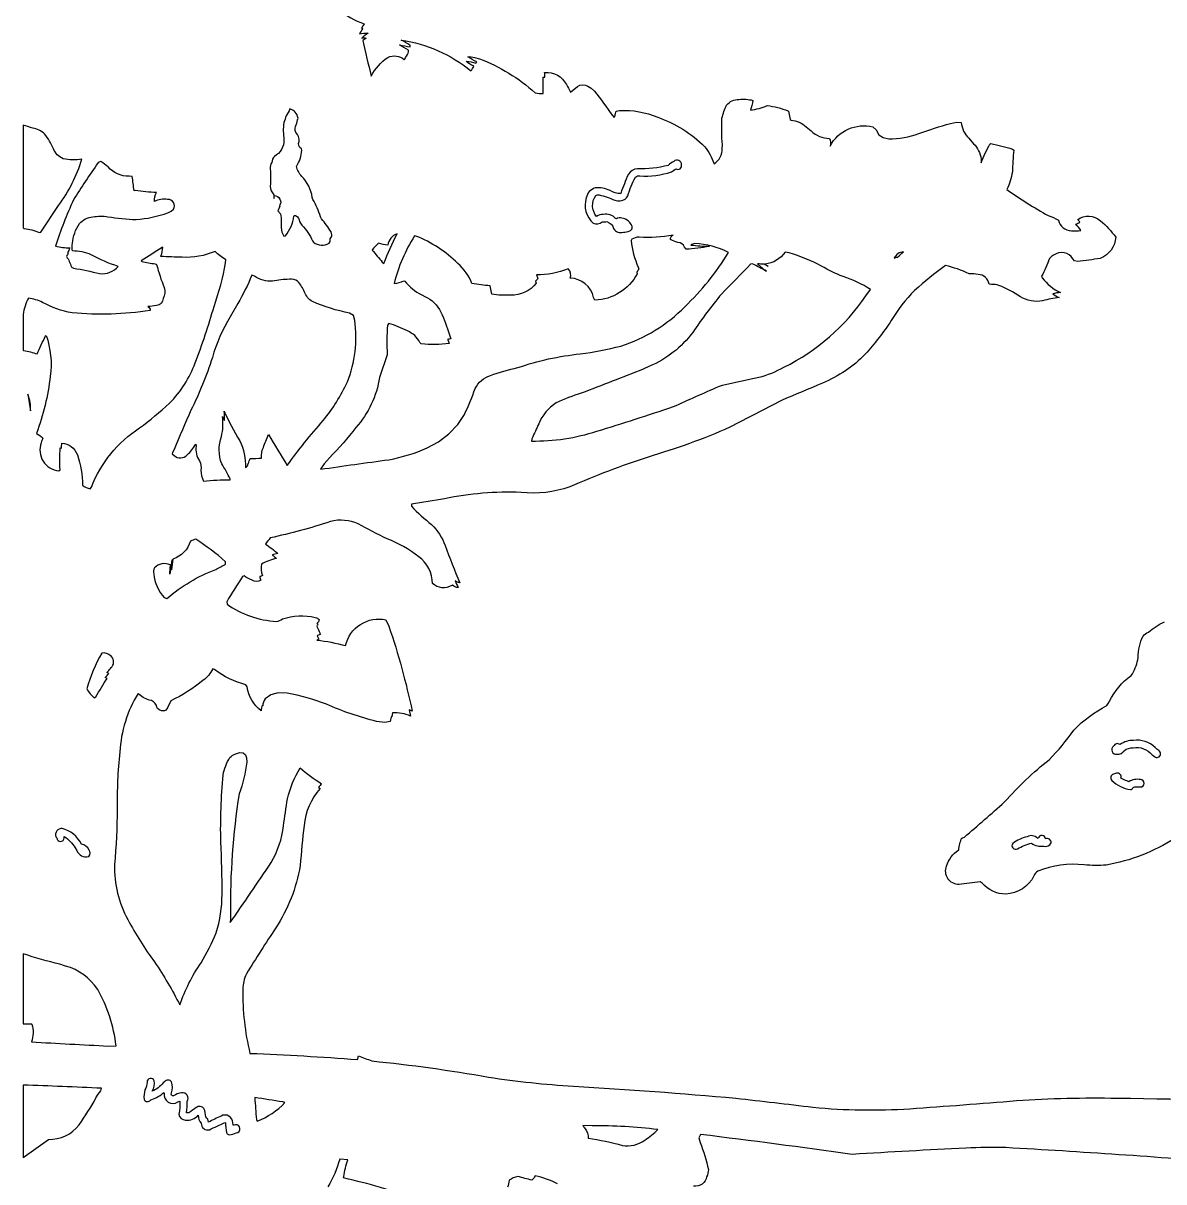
# Model space of a CAD drawing. Extents: x 1.4 to 96.1, y 1 to 80.1.
# Drawn here: x 52.86 to 62.57, y 10.84 to 20.7 of the extents above; entities that cross this region are included whole.
import ezdxf

# ---------------------------------------------------------------- set-up
doc = ezdxf.new("R2010")
doc.units = 0
doc.linetypes.add('0', pattern=[0])
doc.layers.add('1', color=7, linetype='0')

msp = doc.modelspace()

# ---------------------------------------------------------------- linework, layer by layer
at = {"layer": '1'}
for points in [[(55.547363, 20.823675, 0.105877), (55.765152, 20.698181, -0.01901), (55.742424, 20.660889), (55.751984, 20.657883, -0.03151), (55.724125, 20.61322, -0.037091), (55.797348, 20.618134, 0.062099), (55.744591, 20.574753, -0.162477), (55.782913, 20.576004, 0.047155), (55.753757, 20.554611, 0.011993), (55.825024, 20.253082, -0.126875), (55.966343, 20.411606, -0.304598), (56.104729, 20.392868), (56.110168, 20.396744, -0.040712), (56.14035, 20.448273, 0.074329), (56.14056, 20.473267, 0.002553), (56.064732, 20.518723, -0.002868), (56.155254, 20.500519), (56.155895, 20.513657), (56.153923, 20.515518, 0.003274), (56.079491, 20.560043, -0.133869), (56.673584, 20.297653, 0.008608), (56.698505, 20.335251), (56.695511, 20.339447, -0.097812), (56.633263, 20.37883, -0.055571), (56.716446, 20.362976), (56.722965, 20.37326, -0.061235), (56.648235, 20.417908), (56.662285, 20.419342), (56.702549, 20.412186), (56.745659, 20.400131, -0.092688), (57.219788, 20.110489, 0.041994), (57.288818, 20.104233, -0.005958), (57.287506, 20.242538, 0.026549), (57.303608, 20.244339, 0.037582), (57.300877, 20.284332, -0.302579), (57.486156, 20.180481, -0.046795), (57.520863, 20.115417), (57.579575, 20.164429, -0.281982), (57.669437, 20.167923), (57.69754, 20.149216), (57.724876, 20.123459, -0.014138), (57.878082, 19.917282), (57.892231, 19.901657, -0.283413), (57.901863, 19.914459, -0.095729), (57.909569, 19.953827), (57.938484, 19.96048, -0.111636), (58.263855, 19.902588, -0.11157), (58.661987, 19.653351, -0.103949), (58.7425, 19.50531, 0.267602), (58.813046, 19.637436), (58.814034, 19.667053, -0.030363), (58.810402, 19.895966, -0.064885), (58.850155, 20.00502, -0.233955), (58.955036, 20.054901, -0.087981), (59.073238, 20.045959, -0.02107), (59.053139, 19.961411, 0.056499), (59.196148, 20.001694, -0.055128), (59.372288, 19.957672), (59.37714, 19.953018), (59.390423, 19.883057), (59.399769, 19.878265, -0.16279), (59.526836, 19.821457), (59.568806, 19.786682, 0.192324), (59.725098, 19.72226, -0.181555), (59.731392, 19.656769, -0.343379), (60.095028, 19.821045), (60.12199, 19.794876), (60.14587, 19.75383), (60.18256, 19.728775), (60.230038, 19.717453, 0.09252), (60.48719, 19.764267, -0.013415), (60.754517, 19.850037), (60.807724, 19.860611), (60.847248, 19.858948, 0.176793), (60.912212, 19.722885), (60.952553, 19.676895, -0.161856), (61.017002, 19.547867), (61.015388, 19.515625, -0.010203), (61.090572, 19.6745), (61.099533, 19.678757, -0.024964), (61.284729, 19.631653), (61.29414, 19.622604, 0.020355), (61.282433, 19.43689, -0.052085), (61.23661, 19.286301, 0.027912), (61.588219, 19.065826, -0.030358), (61.674053, 19.02652, 0.348758), (61.785355, 18.936554, 0.085004), (61.864693, 18.938751, 0.038228), (61.823856, 18.990723, -0.024316), (61.85754, 19.009003, 0.02544), (61.838432, 19.031954, -0.346543), (62.032562, 19.021713, -0.056812), (62.162697, 18.881897, -0.29528), (62.030327, 18.700983, -0.018483), (61.83622, 18.67453), (61.811726, 18.678513), (61.797832, 18.69783, 0.429455), (61.633869, 18.727325), (61.615234, 18.715485), (61.597309, 18.70108, -0.058667), (61.530373, 18.548874), (61.536041, 18.535507, 0.117969), (61.692528, 18.409256, 0.073757), (61.626122, 18.39798, 0.025403), (61.680973, 18.367569, 0.044397), (61.540054, 18.339157, -0.186616), (61.350235, 18.374802, 0.043161), (61.168163, 18.471222, 0.082952), (61.104328, 18.477798), (61.0839, 18.481171, 0.353875), (60.99155, 18.56427, 0.042047), (60.914619, 18.568726, 0.063828), (60.712334, 18.639114, 0.02331), (60.450497, 18.428482, 0.063049), (60.25108, 18.170853, -0.034014), (60.030018, 17.88446, -0.099987), (59.667244, 17.63954, -0.000495), (59.316795, 17.490999, -0.000786), (58.877453, 17.262741, -0.033208), (58.180668, 17.009094, 0.024857), (57.514057, 16.755127, -0.113409), (57.099754, 16.708557, 0.061336), (56.4492, 16.653793, -0.010838), (56.167233, 16.6082), (56.167927, 16.589767, 0.034969), (56.338585, 16.434143, -0.116158), (56.453743, 16.255356, 0.012186), (56.578712, 15.937973, -0.140327), (56.539021, 15.954681, 0.020988), (56.564629, 15.897781, -0.164964), (56.516621, 15.917267), (56.509663, 15.915969, -0.332735), (56.347252, 15.931244, 0.231425), (56.228996, 16.160233, 0.072802), (55.96048, 16.312866, -0.010643), (55.713703, 16.44046, 0.169719), (55.477654, 16.460373, -0.028881), (54.964802, 16.321472, 0.005624), (54.923939, 16.268692, -0.030074), (55.029972, 16.1875, 0.102827), (54.982334, 16.174454, -0.016517), (55.018337, 16.145782, 0.076286), (54.890079, 16.097992, 0.141459), (54.899166, 16.0009, -0.131445), (54.875839, 15.991333, 0.067267), (54.885712, 15.959917, -0.287336), (54.809856, 15.960068, -0.045355), (54.74189, 15.997482), (54.728939, 15.991455, 0.010076), (54.59412, 15.777206), (54.596939, 15.756821, 0.140066), (55.017559, 15.610099, 0.135437), (55.068439, 15.631943, -0.132566), (55.348541, 15.644327, -0.158032), (55.381161, 15.625198, -0.195539), (55.361176, 15.591078, -0.801001), (55.364281, 15.574982, 0.295109), (55.370522, 15.549515, -0.019587), (55.39069, 15.499466), (55.366035, 15.489227), (55.365051, 15.488174), (55.378078, 15.458221), (55.36124, 15.451141, -0.036266), (55.607002, 15.403687, -0.415926), (55.949963, 15.623077), (55.97477, 15.568039, -0.030757), (56.173206, 14.844986, 0.087018), (56.147358, 14.857422), (56.160339, 14.80246, 0.127022), (56.00547, 14.830536), (55.999649, 14.800018, -0.537837), (55.993004, 14.7966), (55.985477, 14.757172), (55.939186, 14.75058), (55.869343, 14.757904, -0.041735), (55.442673, 14.90477, 0.047904), (55.109867, 14.998871), (55.0327, 15.001053), (54.969002, 14.985748), (54.921635, 14.9496, 0.156253), (54.901119, 14.889786), (54.895203, 14.895874, 0.050426), (54.887344, 14.849121, -0.19796), (54.769772, 15.051941), (54.758057, 15.069885, -0.093651), (54.489662, 15.199859), (54.482849, 15.203521), (54.475998, 15.207108, -0.137714), (54.393852, 15.109161, -0.070418), (54.117699, 14.934937, -0.073048), (54.076992, 14.85426, -0.502291), (53.995602, 14.893387, 0.318333), (53.933922, 14.939896, -0.112104), (53.839607, 14.99733, 0.119615), (53.683743, 14.498215, 0.031428), (53.662682, 14.012085, -0.015625), (53.640087, 13.538712, 0.135907), (53.752998, 13.071457, 0.040584), (53.98035, 12.710052, -0.03368), (54.195011, 12.343994, -0.066905), (54.375664, 12.703705, 0.037853), (54.505459, 12.958191, 0.077043), (54.554646, 13.286606, 0.017198), (54.543812, 13.734221, -0.027252), (54.564392, 14.302399, -0.097673), (54.622337, 14.451981, -0.101715), (54.664791, 14.478424), (54.705872, 14.492752), (54.734871, 14.490555), (54.75333, 14.474503), (54.762794, 14.44722), (54.764801, 14.411331, -0.061259), (54.699524, 14.140824, 0.040832), (54.625946, 13.113185), (54.625401, 13.079591), (54.624928, 13.045992, 0.004022), (54.973251, 13.557477, 0.105769), (55.077114, 13.870422, -0.003434), (55.11174, 14.098053, -0.083164), (55.22015, 14.362198, 0.039219), (55.402233, 14.228165, 0.025374), (55.376755, 14.195236), (55.388676, 14.188416), (55.389065, 14.187256, 0.155839), (55.252392, 13.870854, 0.003954), (55.219284, 13.530273, -0.104291), (55.01231, 13.000884, 0.009846), (54.762131, 12.609207, 0.108594), (54.732166, 12.477829, 0.064664), (54.79245, 11.932326, -0.00831), (55.708546, 11.879547, -0.014047), (55.71624, 11.911331, 0.005043), (55.831074, 11.867844, -0.018582), (56.823868, 11.729614, 0.022883), (57.547386, 11.65303, -0.008018), (58.928406, 11.550097, -0.003582), (59.584969, 11.473312, 0.040389), (60.408512, 11.461103, 0.003832), (61.316921, 11.530291, -0.021397), (62.174854, 11.551118, -0.011103), (63.965782, 11.492079, -0.002089)], [(62.665871, 13.762833, -0.099382), (62.081013, 13.535248, -0.061598), (61.893978, 13.538315, 0.114551), (61.498894, 13.484482, 0.172964), (61.466461, 13.442886, -0.264698), (61.227039, 13.287381, -0.21106), (61.024307, 13.38159, 0.008284), (61.007767, 13.393616, 0.005864), (60.828197, 13.369766, -0.535799), (60.722462, 13.526382, -0.17752), (60.825779, 13.664383, -0.084068), (60.852039, 13.767929), (60.854458, 13.765213), (60.861267, 13.766403), (60.873684, 13.773939, 0.005195), (61.216629, 14.072754, -0.048528), (61.596775, 14.43251, 0.041472), (61.805176, 14.685181, -0.074935), (62.085472, 14.894012), (62.097588, 14.911377), (62.109127, 14.929565, -0.12507), (62.29348, 15.149338), (62.305115, 15.163406, 0.072993), (62.354244, 15.302216, -0.125092), (62.394833, 15.484802, -0.143016), (62.441139, 15.51886, -0.068634), (62.578049, 15.60736, -0.314163)], [(63.150772, 10.997837, 0.005999), (61.226635, 11.129593, 0.021498), (60.886086, 11.124713, 0.004344), (59.919903, 11.071869, 0.004125), (58.628689, 11.241563), (58.612953, 11.212067), (58.62394, 11.174011, -0.048446), (58.69458, 10.94194, -0.136226), (58.679844, 10.881989, -0.419255), (58.568539, 10.80182, -0.014371)], [(56.243065, 10.672745, 0.043879), (55.630978, 10.859695), (55.587669, 10.872528), (55.59129, 10.882828, -0.044598), (55.625103, 11.026016), (55.561234, 11.032043), (55.556572, 11.031647, -0.06402), (55.455894, 10.795929, 0.008546)], [(57.410084, 10.822647, 0.053396), (57.220779, 10.890015, -0.059442), (57.192608, 10.853241, -0.016774), (57.07336, 10.884995, 0.084131), (56.997555, 10.851151, -0.035157), (56.985153, 10.79332)]]:
    msp.add_lwpolyline(points, format="xyb", dxfattribs=at)
for points in [[(54.996674, 19.2379), (54.996674, 19.210083, 0.123656), (54.998295, 19.236893, -0.606221), (55.043568, 19.147842), (55.045509, 19.146271), (55.045315, 19.14473), (55.031723, 19.112305), (55.029411, 19.106079), (55.051079, 19.08139), (55.058815, 19.046906), (55.059193, 19.006577), (55.058784, 18.964355), (55.064178, 18.924179), (55.081944, 18.889984), (55.094509, 18.893616, 0.139011), (55.166382, 19.061279, -0.442133), (55.185883, 19.063126, -0.215517), (55.21545, 19.014221), (55.222176, 18.999405), (55.233841, 18.983017, -0.101082), (55.324009, 18.848938), (55.332279, 18.837908, 0.305385), (55.465416, 18.830032, 0.271282), (55.474792, 18.867691, 0.221946), (55.490276, 18.901398), (55.482349, 18.927399, 0.029132), (55.402248, 19.037155), (55.392784, 19.055405, 0.050249), (55.328003, 19.202972), (55.321873, 19.219284, 0.169494), (55.232952, 19.399338, -0.108952), (55.187344, 19.484009, 0.13732), (55.232777, 19.621292), (55.230122, 19.634399, -0.387306), (55.210339, 19.695084, 0.210655), (55.183502, 19.773804, -0.272146), (55.185997, 19.837555, 0.024017), (55.201313, 19.895828, 0.302946), (55.130676, 19.973892, -0.113536), (55.100193, 19.913788, -0.037634), (55.080078, 19.857346, 0.066456), (55.081821, 19.708847, -0.276245), (55.001606, 19.569458, 0.194421), (54.978268, 19.517624, 0.208649), (54.96558, 19.46138, -0.04669), (54.964294, 19.316193, 0.168099), (54.99654, 19.241608)], [(52.861858, 18.960037), (52.869576, 18.956512, -0.051779), (53.000698, 18.922348), (53.01228, 18.923721), (53.162746, 19.15094, 0.086435), (53.360954, 19.545822, -0.106353), (53.201408, 19.549698, -0.205438), (53.119869, 19.633881, 0.06155), (53.044502, 19.760498, 0.145078), (52.943001, 19.810287, 0.006219), (52.861855, 19.834229)], [(58.024693, 18.934982, 0.498894), (58.039444, 18.985977, 0.256716), (57.957821, 19.04216, 0.277739), (57.911621, 19.037827), (57.905373, 19.03981, 0.270819), (57.800175, 19.075256, 0.19182), (57.742592, 19.057129, -0.343023), (57.736618, 19.236053, -0.236868), (57.765934, 19.24144, -0.054408), (57.897179, 19.195358, 0.196515), (57.987099, 19.204239), (57.998859, 19.216965), (58.009056, 19.233978, -0.049275), (58.073227, 19.392685, -0.269221), (58.112061, 19.402313, 0.087782), (58.379734, 19.436813, 0.056585), (58.416935, 19.464066, 0.719621), (58.465797, 19.498398, 0.67347), (58.400879, 19.526794, 0.03701), (58.352234, 19.492981, -0.080777), (58.091782, 19.463989, 0.24717), (58.013538, 19.416595, 0.021726), (57.948723, 19.254196, -0.173068), (57.857269, 19.279083, 0.133806), (57.731899, 19.300722, 0.29472), (57.655499, 19.215607, 0.297762), (57.714077, 18.999405, 0.314993), (57.789841, 19.012848, 0.081615), (57.831154, 19.013535, -0.25288), (57.888233, 18.953781, 0.334835), (57.970718, 18.923355, 0.053702)], [(53.280994, 18.829163, -0.125854), (53.340748, 18.99649, -0.192127), (53.455463, 19.054062, -0.090643), (53.582726, 19.054947, 0.026103), (53.822975, 19.031555, 0.069671), (54.094559, 19.089783), (54.121689, 19.103577), (54.141891, 19.118729, 0.581797), (54.091324, 19.20314, 0.163378), (53.978691, 19.184494, -0.119045), (53.99577, 19.261688, -0.028622), (53.816376, 19.278214), (53.811184, 19.277746), (53.806007, 19.27713, -0.005656), (53.790646, 19.399231), (53.763809, 19.400833, -0.225088), (53.584438, 19.479385, 0.035548), (53.523045, 19.525513), (53.500988, 19.515732, 0.019453), (53.290077, 19.198181, 0.028427), (53.13702, 18.805954, 0.0521), (53.259769, 18.789675, 0.001181), (53.239029, 18.747574), (53.245586, 18.747787, -0.026828), (53.230194, 18.716949, -0.091379), (53.27103, 18.628494), (53.290443, 18.618103, -0.020508), (53.512146, 18.57074, 0.239907), (53.671604, 18.63179, -0.043905), (53.441795, 18.730865, 0.099425), (53.280338, 18.764099, -0.033889)], [(55.469578, 17.002975), (55.423363, 16.950653), (55.393879, 16.905348, -0.00236), (55.974564, 16.986954, 0.054456), (56.302135, 17.086456), (56.39782, 17.139236), (56.484985, 17.205658), (56.562263, 17.287735), (56.619232, 17.371567, 0.012555), (56.709801, 17.592148, -0.194263), (56.838703, 17.70401, -0.034185), (57.072163, 17.770462, -0.058546), (57.604378, 17.887497, 0.02884), (57.950214, 17.954636, 0.122544), (58.493744, 18.289261, 0.064977), (58.865639, 18.75058, 0.106706), (58.577919, 18.826981, 0.107002), (58.546337, 18.814102, 0.024289), (58.703403, 18.803574, -0.034833), (58.504963, 18.777985), (58.492146, 18.797012, 0.282996), (58.435032, 18.836884, -0.082802), (58.37352, 18.861511, -0.368597), (58.394043, 18.899078, -0.062842), (58.104614, 18.881561, 0.12551), (58.042374, 18.863495), (58.036346, 18.852173, 0.079725), (58.098072, 18.624557), (58.102154, 18.609909, -0.00028), (58.08482, 18.580763), (58.088936, 18.569794, -0.268121), (57.728642, 18.344833), (57.717785, 18.368759, 0.350283), (57.518322, 18.531616, 0.290211), (57.501427, 18.611313, -0.091517), (57.231125, 18.560242, -0.05582), (57.243927, 18.530319, -0.011215), (57.223083, 18.506592, -0.026067), (57.230011, 18.489929, -0.238153), (57.010735, 18.386688, -0.043531), (56.851601, 18.395477), (56.837872, 18.466888, -0.014581), (56.681671, 18.48587, 0.122516), (56.562679, 18.657303, 0.101368), (56.205006, 18.890671), (56.192455, 18.891434, 0.080331), (56.020065, 18.486328, 0.081179), (56.102207, 18.508926), (56.110664, 18.507843, 0.123128), (56.254299, 18.391251), (56.280315, 18.376862, -0.178616), (56.417423, 18.242691, -0.044132), (56.489716, 18.05072), (56.503246, 18.015915, 0.02913), (56.474945, 18.011154, 0.019293), (56.489273, 17.975601, -0.05941), (56.249924, 17.972092), (56.238911, 17.984726, 0.17187), (56.133163, 18.082687, 0.045648), (55.974369, 18.146912), (55.963009, 18.133392, 0.029046), (55.9604, 17.880707), (55.895977, 17.687744, -0.139), (55.694038, 17.259872, -0.027159)], [(55.875797, 18.72084, -0.011527), (55.919014, 18.669434), (55.932594, 18.658585, -0.036228), (56.045761, 18.908783, 0.304217), (55.965881, 18.812332, -0.04782), (55.887074, 18.830475, 0.091925), (55.833275, 18.770691, 0.010944)], [(52.861858, 17.9189), (52.865818, 17.915161, -0.044121), (52.979942, 17.887573, -0.004769), (53.051769, 18.040436), (53.05711, 18.045471, -0.11996), (53.092407, 17.697952, -0.063793), (52.97438, 17.210236, -0.059888), (53.029675, 17.170303, 0.044393), (53.013683, 17.130951), (53.015987, 17.129105, 0.496281), (53.165405, 16.892197), (53.176613, 16.901611, -0.048498), (53.177593, 17.086533), (53.187283, 17.085236), (53.188046, 17.086487, -0.010566), (53.190392, 17.127274, -0.304303), (53.323017, 17.02832, -0.082431), (53.367619, 16.769348, 0.154601), (53.433071, 16.740021), (53.442753, 16.75235, -0.157786), (53.853355, 17.256943, 0.021592), (54.107922, 17.466675, 0.106286), (54.325592, 17.810913, 0.024679), (54.486427, 18.292282, 0.039665), (54.58503, 18.662537), (54.587139, 18.688354, -0.063846), (54.495594, 18.760757, -0.120519), (54.214272, 18.710526, -0.014337), (54.034397, 18.71814), (54.034134, 18.721817, 0.085744), (54.051079, 18.796204), (54.044437, 18.794296, -0.002253), (53.867615, 18.678543), (53.872181, 18.674088, 0.010591), (53.985954, 18.654022), (53.998173, 18.648956, 0.032664), (54.062004, 18.45192, -0.190971), (54.05299, 18.358017, -0.369874), (53.996387, 18.298447, -0.04786), (53.923023, 18.292162, -0.346866), (53.941624, 18.25705, -0.062581), (53.279469, 18.23703, -0.093703), (53.026684, 18.326523, 0.06017), (52.906754, 18.363037, 0.088132), (52.861855, 18.223267)], [(59.139763, 18.629791, 0.055039), (59.18964, 18.591431, 0.005012), (59.067528, 18.655487), (59.054474, 18.651995, 0.00039), (58.806053, 18.397476, 0.023537), (58.561325, 18.070084, -0.130685), (58.193211, 17.781708), (58.139545, 17.75699, -0.001847), (57.613125, 17.552094, 0.045497), (57.399117, 17.470154, 0.15616), (57.251133, 17.293137, 0.005096), (57.192673, 17.165161), (57.187603, 17.145554, 0.081019), (57.746368, 17.229216, 0.005954), (58.397308, 17.438807, -0.000472), (58.780537, 17.609955), (58.813545, 17.620941, -0.011088), (59.123219, 17.688583, 0.065523), (59.33794, 17.774612, 0.128813), (60.036049, 18.381897), (60.074909, 18.436523, 0.06913), (59.841221, 18.545242, -0.035122), (59.65836, 18.634399, 0.043676), (59.382915, 18.748062), (59.34837, 18.753311, -0.210787), (59.177307, 18.651443, 0.036565), (59.204441, 18.632782), (59.170429, 18.650986), (59.167149, 18.652115, -0.048479), (59.112064, 18.654724, -0.015437)], [(60.35482, 18.755583, 0.313443), (60.276829, 18.700897, -0.243412), (60.305794, 18.712006, -0.014914)], [(54.82996, 18.548325), (54.817005, 18.554779), (54.807392, 18.558914, -0.042244), (54.687717, 18.315811), (54.623932, 18.204254, 0.068482), (54.472572, 17.855911, -0.037241), (54.289562, 17.407534, 0.004305), (54.146217, 17.073362), (54.132206, 17.047028), (54.130089, 17.035385), (54.146828, 17.022036, 0.406757), (54.258884, 17.028183, 0.084026), (54.330433, 17.11998), (54.333252, 17.101669, 0.19387), (54.363373, 16.97673, -0.146066), (54.375107, 16.898209, 0.13373), (54.398064, 16.802841, -0.039578), (54.622444, 16.81514), (54.624733, 16.823654, 0.012632), (54.552349, 16.952652, -0.180724), (54.550121, 17.183716, 0.081998), (54.558971, 17.354507, 0.043535), (54.575901, 17.320694, 0.051284), (54.571789, 17.399094, 0.021588), (54.705448, 17.147858, -0.124717), (54.753235, 16.917816, 0.266542), (54.77742, 16.955521), (54.78104, 16.955719, -0.008572), (54.793079, 16.997543, 0.039751), (54.890968, 17.001007, -0.144874), (54.906277, 17.090714, -0.007577), (54.951454, 17.200012, 0.008247), (55.109692, 16.938675, -0.023349), (55.414604, 17.319412, 0.064104), (55.621998, 17.649063, 0.130419), (55.683735, 18.172806), (55.673565, 18.215515), (55.639786, 18.235077, -0.050455), (55.323444, 18.332367, -0.16648), (55.256912, 18.413422, 0.090558), (55.198284, 18.50589, 0.201319), (55.128319, 18.522675, 0.046106), (54.984364, 18.506149, -0.156281)], [(52.902187, 17.543549, -0.002392), (52.923805, 17.40152, 0.113639)], [(54.120552, 16.081879, 0.01253), (54.11063, 16.011536, -0.021191), (54.115582, 16.085709), (54.112473, 16.091934, 0.31498), (53.980888, 16.06604, 0.210964), (53.973961, 16.013733, 0.16876), (54.062798, 15.813126), (54.085861, 15.804688, -0.088053), (54.500793, 16.05275, 0.020882), (54.584747, 16.097107), (54.584019, 16.118134, 0.038887), (54.331173, 16.310165, 0.026024), (54.285992, 16.294434, -0.238798), (54.137051, 16.139572, 0.022161), (54.124561, 16.049362, -0.02565), (54.130245, 16.132645), (54.127754, 16.133331, -0.015129)], [(53.574654, 15.174438, 0.070007), (53.630398, 15.246094, 0.371364), (53.578556, 15.333969), (53.550644, 15.342865), (53.531502, 15.34053, 0.065789), (53.403553, 15.035324, 0.088876), (53.465904, 14.958801), (53.480339, 14.966675, 0.00243), (53.575771, 15.12523), (53.560547, 15.132645, -0.009057), (53.591301, 15.166336)], [(62.497162, 14.535858, 0.234378), (62.312973, 14.596602, 0.171605), (62.198616, 14.561081, 0.526873), (62.1446, 14.547148, 0.791614), (62.172607, 14.479078, 0.267967), (62.234173, 14.508759, -0.204069), (62.311039, 14.534027, -0.269829), (62.471752, 14.475159), (62.481789, 14.467209), (62.492207, 14.459762, 1.103638), (62.529106, 14.509399, -0.007772)], [(62.311829, 14.196457, -0.222883), (62.336399, 14.201813), (62.372299, 14.200074, 0.999817), (62.373455, 14.262574, 0.191559), (62.27269, 14.245255, -0.022723), (62.205963, 14.275055, 0.62568), (62.168884, 14.317291), (62.143505, 14.310349, 0.557186), (62.129009, 14.256332, 0.144707), (62.28701, 14.177536, 0.239873)], [(53.420361, 13.609131, 0.356499), (53.422421, 13.662674, 0.234063), (53.357277, 13.713898, 0.214464), (53.194286, 13.84762, 0.51077), (53.139267, 13.775499, -0.244954), (53.150986, 13.75332, 0.937406), (53.209473, 13.778091, -0.144527), (53.303116, 13.682648), (53.318401, 13.658646, 0.373766), (53.418346, 13.607335)], [(61.32552, 13.67366, -0.075028), (61.445503, 13.722001, 0.206828), (61.549927, 13.696747, 0.382763), (61.611938, 13.724167, 0.548759), (61.565228, 13.759628, 0.887077), (61.503105, 13.761322), (61.49683, 13.763291, 0.335184), (61.407104, 13.776794, 0.094568), (61.285732, 13.720246, 0.818126)], [(52.861858, 12.184998), (52.865322, 12.183807, -0.025895), (52.93132, 12.183899), (52.936283, 12.181, -0.15803), (52.93261, 12.029251, 0.000421), (53.587097, 11.99446), (53.652592, 11.995331, 0.099391), (53.496075, 12.476318, 0.179362), (53.221886, 12.675964), (53.174942, 12.690521, -0.024416), (52.861855, 12.780533)], [(52.861855, 11.046356), (52.863037, 11.046814), (53.076336, 11.199065, 0.242133), (53.337688, 11.324783, 0.037452), (53.48074, 11.552963), (53.501083, 11.584396), (53.522541, 11.614075), (53.529617, 11.63533, 0.001211), (52.861851, 11.662689)], [(54.631603, 11.240448, -0.007383), (54.689369, 11.25885, 0.959955), (54.655689, 11.32107), (54.651691, 11.317276), (54.648888, 11.322479), (54.647308, 11.339813, 0.56359), (54.54591, 11.398788, 0.008231), (54.439949, 11.345612, 0.196518), (54.416691, 11.391205, 0.083296), (54.400772, 11.461777, 0.424414), (54.335133, 11.470169, 0.016236), (54.272598, 11.425261, -0.142335), (54.25169, 11.427109, 0.082096), (54.257263, 11.52269, 0.672762), (54.209576, 11.59522, 0.149367), (54.141968, 11.569585, -0.602558), (54.12323, 11.595294, 0.185793), (54.125027, 11.689466, 0.480647), (54.065773, 11.689728), (54.054649, 11.680496, -0.126332), (53.96032, 11.610764, 0.167646), (53.977158, 11.698914, 0.835925), (53.916882, 11.686737, -0.09194), (53.897915, 11.621597, 0.093755), (53.890587, 11.540344, 0.561818), (53.947269, 11.535202), (53.956165, 11.540298, 0.106304), (54.058788, 11.598663), (54.061172, 11.593689, 0.648136), (54.179592, 11.518677), (54.194824, 11.526382, -0.08246), (54.187618, 11.415863, 0.390168), (54.244316, 11.364076, 0.264466), (54.351933, 11.406174, 0.210723), (54.378048, 11.336731, 0.514781), (54.446678, 11.282394, 0.014878), (54.577965, 11.343918), (54.582802, 11.34169, 0.008208), (54.592686, 11.257553, 0.385365)], [(54.846962, 11.369431), (54.853115, 11.355911, 0.117542), (55.090424, 11.513535), (55.072144, 11.51857, 0.003948), (54.832588, 11.555588, -0.00418)], [(57.644878, 11.290329, -0.163858), (57.672081, 11.209656, -0.036875), (57.962269, 11.147629, 0.200515), (58.152649, 11.193863, 0.059943), (58.263371, 11.283417, 0.033897), (57.704281, 11.31485), (57.626984, 11.316696, 0.007072)]]:
    msp.add_lwpolyline(points, format="xyb", close=True, dxfattribs=at)

doc.saveas('drawing.dxf')
